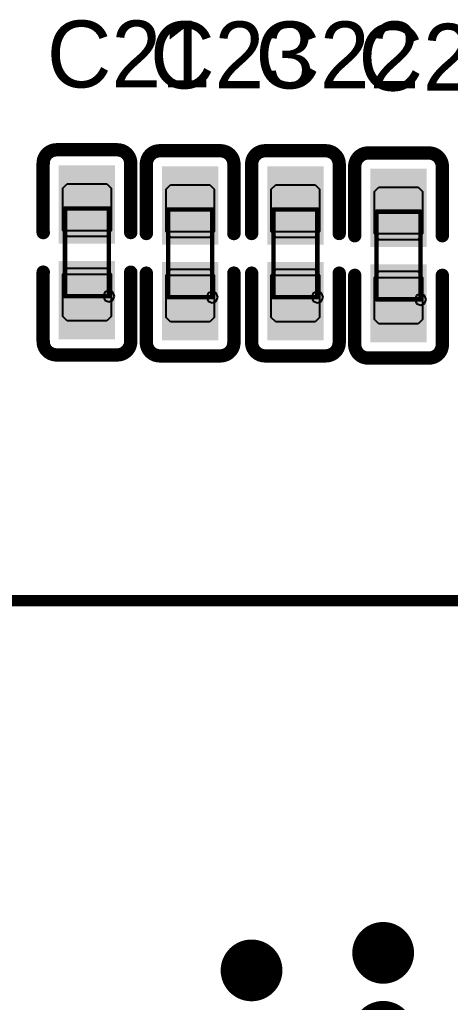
# Model space of a CAD drawing. Header units: millimetres. Extents: x 892 to 1144, y 1011 to 1123.
# Drawn here: x 944.63 to 949.54, y 1101.39 to 1112.59 of the extents above; entities that cross this region are included whole.
import ezdxf

# ---------------------------------------------------------------- set-up
doc = ezdxf.new("R2010")
doc.units = ezdxf.units.MM
for name, color, linetype in [('Mechanical15', 56, 'Continuous'), ('TopLayer', 1, 'Continuous'), ('TopOverlay', 2, 'Continuous'), ('TopPaste', 8, 'Continuous'), ('TopSolder', 216, 'Continuous')]:
    doc.layers.add(name, color=color, linetype=linetype)

msp = doc.modelspace()

# ---------------------------------------------------------------- linework, layer by layer
at = {"layer": 'Mechanical15'}
for p, q in [((945.649, 1110.436), (945.149, 1110.436)), ((945.149, 1110.436), (945.149, 1110.186)), ((945.649, 1110.186), (945.649, 1110.436)), ((946.825, 1110.425), (946.325, 1110.425)), ((946.325, 1110.425), (946.325, 1110.175)), ((946.825, 1110.175), (946.825, 1110.425)), ((948.025, 1110.425), (947.525, 1110.425)), ((947.525, 1110.425), (947.525, 1110.175)), ((948.025, 1110.175), (948.025, 1110.425)), ((949.2, 1110.4), (948.7, 1110.4)), ((948.7, 1110.4), (948.7, 1110.15)), ((949.2, 1110.15), (949.2, 1110.4)), ((945.149, 1110.186), (945.649, 1110.186)), ((946.325, 1110.175), (946.825, 1110.175)), ((947.525, 1110.175), (948.025, 1110.175)), ((948.7, 1110.15), (949.2, 1110.15)), ((945.149, 1109.436), (945.149, 1109.686)), ((945.149, 1109.686), (945.649, 1109.686)), ((945.649, 1109.686), (945.649, 1109.436)), ((946.325, 1109.425), (946.325, 1109.675)), ((946.325, 1109.675), (946.825, 1109.675)), ((946.825, 1109.675), (946.825, 1109.425)), ((947.525, 1109.425), (947.525, 1109.675)), ((947.525, 1109.675), (948.025, 1109.675)), ((948.025, 1109.675), (948.025, 1109.425)), ((948.7, 1109.4), (948.7, 1109.65)), ((948.7, 1109.65), (949.2, 1109.65)), ((949.2, 1109.65), (949.2, 1109.4)), ((945.603, 1109.482), (945.584, 1109.436)), ((945.649, 1109.501), (945.603, 1109.482)), ((945.649, 1109.501), (945.649, 1109.501)), ((945.695, 1109.482), (945.649, 1109.501)), ((945.714, 1109.436), (945.695, 1109.482)), ((946.779, 1109.471), (946.76, 1109.425)), ((946.825, 1109.49), (946.779, 1109.471)), ((946.825, 1109.49), (946.825, 1109.49)), ((946.871, 1109.471), (946.825, 1109.49)), ((946.89, 1109.425), (946.871, 1109.471)), ((947.979, 1109.471), (947.96, 1109.425)), ((948.025, 1109.49), (947.979, 1109.471)), ((948.025, 1109.49), (948.025, 1109.49)), ((948.071, 1109.471), (948.025, 1109.49)), ((948.09, 1109.425), (948.071, 1109.471)), ((949.2, 1109.465), (949.154, 1109.446)), ((949.2, 1109.465), (949.2, 1109.465)), ((949.246, 1109.446), (949.2, 1109.465)), ((945.649, 1109.436), (945.149, 1109.436)), ((945.584, 1109.436), (945.603, 1109.39)), ((945.603, 1109.39), (945.649, 1109.371)), ((945.649, 1109.371), (945.695, 1109.39)), ((945.649, 1109.371), (945.649, 1109.371)), ((945.695, 1109.39), (945.714, 1109.436)), ((946.825, 1109.425), (946.325, 1109.425)), ((946.76, 1109.425), (946.779, 1109.379)), ((946.779, 1109.379), (946.825, 1109.36)), ((946.825, 1109.36), (946.871, 1109.379)), ((946.825, 1109.36), (946.825, 1109.36)), ((946.871, 1109.379), (946.89, 1109.425)), ((948.025, 1109.425), (947.525, 1109.425)), ((947.96, 1109.425), (947.979, 1109.379)), ((947.979, 1109.379), (948.025, 1109.36)), ((948.025, 1109.36), (948.071, 1109.379)), ((948.025, 1109.36), (948.025, 1109.36)), ((948.071, 1109.379), (948.09, 1109.425)), ((949.2, 1109.4), (948.7, 1109.4)), ((949.154, 1109.446), (949.135, 1109.4)), ((949.135, 1109.4), (949.154, 1109.354)), ((949.154, 1109.354), (949.2, 1109.335)), ((949.2, 1109.335), (949.246, 1109.354)), ((949.2, 1109.335), (949.2, 1109.335)), ((949.265, 1109.4), (949.246, 1109.446)), ((949.246, 1109.354), (949.265, 1109.4))]:
    msp.add_line(p, q, dxfattribs=at)
at = {"layer": 'Mechanical15', "const_width": 0.0508}
for points in [[(945.149, 1110.436), (945.649, 1110.436)], [(945.149, 1109.436), (945.149, 1110.436)], [(945.649, 1109.436), (945.649, 1110.436)], [(946.325, 1110.425), (946.825, 1110.425)], [(946.325, 1109.425), (946.325, 1110.425)], [(946.825, 1109.425), (946.825, 1110.425)], [(947.525, 1110.425), (948.025, 1110.425)], [(947.525, 1109.425), (947.525, 1110.425)], [(948.025, 1109.425), (948.025, 1110.425)], [(948.7, 1110.4), (949.2, 1110.4)], [(948.7, 1109.4), (948.7, 1110.4)], [(949.2, 1109.4), (949.2, 1110.4)], [(945.149, 1109.436), (945.649, 1109.436)], [(946.325, 1109.425), (946.825, 1109.425)], [(947.525, 1109.425), (948.025, 1109.425)], [(948.7, 1109.4), (949.2, 1109.4)]]:
    msp.add_lwpolyline(points, dxfattribs=at)
at = {"layer": 'Mechanical15', "const_width": 0.0254}
for points in [[(945.136, 1110.436, 1), (945.162, 1110.436, 1)], [(945.136, 1110.436, 1), (945.162, 1110.436, 1)], [(945.636, 1110.436, 1), (945.662, 1110.436, 1)], [(945.636, 1110.436, 1), (945.662, 1110.436, 1)], [(946.312, 1110.425, 1), (946.338, 1110.425, 1)], [(946.312, 1110.425, 1), (946.338, 1110.425, 1)], [(946.812, 1110.425, 1), (946.838, 1110.425, 1)], [(946.812, 1110.425, 1), (946.838, 1110.425, 1)], [(947.512, 1110.425, 1), (947.538, 1110.425, 1)], [(947.512, 1110.425, 1), (947.538, 1110.425, 1)], [(948.012, 1110.425, 1), (948.038, 1110.425, 1)], [(948.012, 1110.425, 1), (948.038, 1110.425, 1)], [(948.687, 1110.4, 1), (948.713, 1110.4, 1)], [(948.687, 1110.4, 1), (948.713, 1110.4, 1)], [(949.187, 1110.4, 1), (949.213, 1110.4, 1)], [(949.187, 1110.4, 1), (949.213, 1110.4, 1)], [(945.136, 1109.436, 1), (945.162, 1109.436, 1)], [(945.136, 1109.436, 1), (945.162, 1109.436, 1)], [(945.636, 1109.436, 1), (945.662, 1109.436, 1)], [(945.636, 1109.436, 1), (945.662, 1109.436, 1)], [(946.312, 1109.425, 1), (946.338, 1109.425, 1)], [(946.312, 1109.425, 1), (946.338, 1109.425, 1)], [(946.812, 1109.425, 1), (946.838, 1109.425, 1)], [(946.812, 1109.425, 1), (946.838, 1109.425, 1)], [(947.512, 1109.425, 1), (947.538, 1109.425, 1)], [(947.512, 1109.425, 1), (947.538, 1109.425, 1)], [(948.012, 1109.425, 1), (948.038, 1109.425, 1)], [(948.012, 1109.425, 1), (948.038, 1109.425, 1)], [(948.687, 1109.4, 1), (948.713, 1109.4, 1)], [(948.687, 1109.4, 1), (948.713, 1109.4, 1)], [(949.187, 1109.4, 1), (949.213, 1109.4, 1)], [(949.187, 1109.4, 1), (949.213, 1109.4, 1)]]:
    msp.add_lwpolyline(points, format="xyb", close=True, dxfattribs=at)
at = {"layer": 'TopLayer', "const_width": 0.25}
for points in [[(948.65, 1101.95, 1), (948.9, 1101.95, 1)], [(947.15, 1101.75, 1), (947.4, 1101.75, 1)]]:
    msp.add_lwpolyline(points, format="xyb", close=True, dxfattribs=at)
at = {"layer": 'TopLayer'}
for points in [[(945.669, 1110.086), (945.669, 1110.876), (945.129, 1110.086), (945.129, 1110.876)], [(946.845, 1110.075), (946.845, 1110.865), (946.305, 1110.075), (946.305, 1110.865)], [(948.045, 1110.075), (948.045, 1110.865), (947.505, 1110.075), (947.505, 1110.865)], [(949.22, 1110.05), (949.22, 1110.84), (948.68, 1110.05), (948.68, 1110.84)], [(945.669, 1108.996), (945.669, 1109.786), (945.129, 1108.996), (945.129, 1109.786)], [(946.845, 1108.985), (946.845, 1109.775), (946.305, 1108.985), (946.305, 1109.775)], [(948.045, 1108.985), (948.045, 1109.775), (947.505, 1108.985), (947.505, 1109.775)], [(949.22, 1108.96), (949.22, 1109.75), (948.68, 1108.96), (948.68, 1109.75)]]:
    msp.add_solid(points, dxfattribs=at)
at = {"layer": 'TopOverlay', "const_width": 0.152}
for points in [[(944.9, 1110.952, -0.414214), (945.053, 1111.105)], [(945.745, 1111.105, -0.414214), (945.898, 1110.952)], [(946.076, 1110.941, -0.414214), (946.229, 1111.094)], [(946.921, 1111.094, -0.414214), (947.074, 1110.941)], [(947.276, 1110.941, -0.414214), (947.429, 1111.094)], [(948.121, 1111.094, -0.414214), (948.274, 1110.941)], [(948.451, 1110.916, -0.414214), (948.604, 1111.069)], [(949.296, 1111.069, -0.414214), (949.449, 1110.916)], [(945.053, 1108.767, -0.414214), (944.9, 1108.92)], [(945.898, 1108.92, -0.414214), (945.745, 1108.767)], [(946.229, 1108.756, -0.414214), (946.076, 1108.909)], [(947.074, 1108.909, -0.414214), (946.921, 1108.756)], [(947.429, 1108.756, -0.414214), (947.276, 1108.909)], [(948.274, 1108.909, -0.414214), (948.121, 1108.756)], [(948.604, 1108.731, -0.414214), (948.451, 1108.884)], [(949.449, 1108.884, -0.414214), (949.296, 1108.731)]]:
    msp.add_lwpolyline(points, format="xyb", dxfattribs=at)
at = {"layer": 'TopOverlay'}
for points, const_width in [([(945.053, 1111.105), (945.745, 1111.105)], 0.152), ([(946.229, 1111.094), (946.921, 1111.094)], 0.152), ([(947.429, 1111.094), (948.121, 1111.094)], 0.152), ([(948.604, 1111.069), (949.296, 1111.069)], 0.152), ([(944.9, 1110.162), (944.9, 1110.952)], 0.152), ([(945.898, 1110.162), (945.898, 1110.952)], 0.152), ([(946.076, 1110.151), (946.076, 1110.941)], 0.152), ([(947.074, 1110.151), (947.074, 1110.941)], 0.152), ([(947.276, 1110.151), (947.276, 1110.941)], 0.152), ([(948.274, 1110.151), (948.274, 1110.941)], 0.152), ([(948.451, 1110.126), (948.451, 1110.916)], 0.152), ([(949.449, 1110.126), (949.449, 1110.916)], 0.152), ([(944.9, 1108.92), (944.9, 1109.71)], 0.152), ([(945.898, 1108.92), (945.898, 1109.71)], 0.152), ([(946.076, 1108.909), (946.076, 1109.699)], 0.152), ([(947.074, 1108.909), (947.074, 1109.699)], 0.152), ([(947.276, 1108.909), (947.276, 1109.699)], 0.152), ([(948.274, 1108.909), (948.274, 1109.699)], 0.152), ([(948.451, 1108.884), (948.451, 1109.674)], 0.152), ([(949.449, 1108.884), (949.449, 1109.674)], 0.152), ([(945.053, 1108.767), (945.745, 1108.767)], 0.152), ([(946.229, 1108.756), (946.921, 1108.756)], 0.152), ([(947.429, 1108.756), (948.121, 1108.756)], 0.152), ([(948.604, 1108.731), (949.296, 1108.731)], 0.152), ([(944.375, 1105.965), (964.775, 1105.965)], 0.13)]:
    msp.add_lwpolyline(points, dxfattribs=dict(at, const_width=const_width))
at = {"layer": 'TopOverlay', "const_width": 0.0762}
for points in [[(945.015, 1111.105, 1), (945.091, 1111.105, 1)], [(945.015, 1111.105, 1), (945.091, 1111.105, 1)], [(945.707, 1111.105, 1), (945.783, 1111.105, 1)], [(945.707, 1111.105, 1), (945.783, 1111.105, 1)], [(946.191, 1111.094, 1), (946.267, 1111.094, 1)], [(946.191, 1111.094, 1), (946.267, 1111.094, 1)], [(946.883, 1111.094, 1), (946.959, 1111.094, 1)], [(946.883, 1111.094, 1), (946.959, 1111.094, 1)], [(947.391, 1111.094, 1), (947.467, 1111.094, 1)], [(947.391, 1111.094, 1), (947.467, 1111.094, 1)], [(948.083, 1111.094, 1), (948.159, 1111.094, 1)], [(948.083, 1111.094, 1), (948.159, 1111.094, 1)], [(948.566, 1111.069, 1), (948.642, 1111.069, 1)], [(948.566, 1111.069, 1), (948.642, 1111.069, 1)], [(949.258, 1111.069, 1), (949.334, 1111.069, 1)], [(949.258, 1111.069, 1), (949.334, 1111.069, 1)], [(944.862, 1110.952, 1), (944.939, 1110.952, 1)], [(944.862, 1110.952, 1), (944.939, 1110.952, 1)], [(945.86, 1110.952, 1), (945.936, 1110.952, 1)], [(945.86, 1110.952, 1), (945.936, 1110.952, 1)], [(946.038, 1110.941, 1), (946.114, 1110.941, 1)], [(946.038, 1110.941, 1), (946.114, 1110.941, 1)], [(947.035, 1110.941, 1), (947.112, 1110.941, 1)], [(947.035, 1110.941, 1), (947.112, 1110.941, 1)], [(947.238, 1110.941, 1), (947.314, 1110.941, 1)], [(947.238, 1110.941, 1), (947.314, 1110.941, 1)], [(948.236, 1110.941, 1), (948.312, 1110.941, 1)], [(948.236, 1110.941, 1), (948.312, 1110.941, 1)], [(948.413, 1110.916, 1), (948.489, 1110.916, 1)], [(948.413, 1110.916, 1), (948.489, 1110.916, 1)], [(949.411, 1110.916, 1), (949.487, 1110.916, 1)], [(949.411, 1110.916, 1), (949.487, 1110.916, 1)], [(944.862, 1110.162, 1), (944.939, 1110.162, 1)], [(945.86, 1110.162, 1), (945.936, 1110.162, 1)], [(946.038, 1110.151, 1), (946.114, 1110.151, 1)], [(947.035, 1110.151, 1), (947.112, 1110.151, 1)], [(947.238, 1110.151, 1), (947.314, 1110.151, 1)], [(948.236, 1110.151, 1), (948.312, 1110.151, 1)], [(948.413, 1110.126, 1), (948.489, 1110.126, 1)], [(949.411, 1110.126, 1), (949.487, 1110.126, 1)], [(944.862, 1109.71, 1), (944.939, 1109.71, 1)], [(945.86, 1109.71, 1), (945.936, 1109.71, 1)], [(946.038, 1109.699, 1), (946.114, 1109.699, 1)], [(947.035, 1109.699, 1), (947.112, 1109.699, 1)], [(947.238, 1109.699, 1), (947.314, 1109.699, 1)], [(948.236, 1109.699, 1), (948.312, 1109.699, 1)], [(948.413, 1109.674, 1), (948.489, 1109.674, 1)], [(949.411, 1109.674, 1), (949.487, 1109.674, 1)], [(944.862, 1108.92, 1), (944.939, 1108.92, 1)], [(944.862, 1108.92, 1), (944.939, 1108.92, 1)], [(945.86, 1108.92, 1), (945.936, 1108.92, 1)], [(945.86, 1108.92, 1), (945.936, 1108.92, 1)], [(946.038, 1108.909, 1), (946.114, 1108.909, 1)], [(946.038, 1108.909, 1), (946.114, 1108.909, 1)], [(947.035, 1108.909, 1), (947.112, 1108.909, 1)], [(947.035, 1108.909, 1), (947.112, 1108.909, 1)], [(947.238, 1108.909, 1), (947.314, 1108.909, 1)], [(947.238, 1108.909, 1), (947.314, 1108.909, 1)], [(948.236, 1108.909, 1), (948.312, 1108.909, 1)], [(948.236, 1108.909, 1), (948.312, 1108.909, 1)], [(948.413, 1108.884, 1), (948.489, 1108.884, 1)], [(948.413, 1108.884, 1), (948.489, 1108.884, 1)], [(949.411, 1108.884, 1), (949.487, 1108.884, 1)], [(949.411, 1108.884, 1), (949.487, 1108.884, 1)], [(945.015, 1108.767, 1), (945.091, 1108.767, 1)], [(945.015, 1108.767, 1), (945.091, 1108.767, 1)], [(945.707, 1108.767, 1), (945.783, 1108.767, 1)], [(945.707, 1108.767, 1), (945.783, 1108.767, 1)], [(946.191, 1108.756, 1), (946.267, 1108.756, 1)], [(946.191, 1108.756, 1), (946.267, 1108.756, 1)], [(946.883, 1108.756, 1), (946.959, 1108.756, 1)], [(946.883, 1108.756, 1), (946.959, 1108.756, 1)], [(947.391, 1108.756, 1), (947.467, 1108.756, 1)], [(947.391, 1108.756, 1), (947.467, 1108.756, 1)], [(948.083, 1108.756, 1), (948.159, 1108.756, 1)], [(948.083, 1108.756, 1), (948.159, 1108.756, 1)], [(948.566, 1108.731, 1), (948.642, 1108.731, 1)], [(948.566, 1108.731, 1), (948.642, 1108.731, 1)], [(949.258, 1108.731, 1), (949.334, 1108.731, 1)], [(949.258, 1108.731, 1), (949.334, 1108.731, 1)]]:
    msp.add_lwpolyline(points, format="xyb", close=True, dxfattribs=at)
at = {"layer": 'TopPaste'}
for p, q in [((945.124, 1110.666), (945.174, 1110.716)), ((945.174, 1110.716), (945.624, 1110.716)), ((945.624, 1110.716), (945.674, 1110.666)), ((946.3, 1110.655), (946.35, 1110.705)), ((946.35, 1110.705), (946.8, 1110.705)), ((946.8, 1110.705), (946.85, 1110.655)), ((947.5, 1110.655), (947.55, 1110.705)), ((947.55, 1110.705), (948, 1110.705)), ((948, 1110.705), (948.05, 1110.655)), ((948.675, 1110.63), (948.725, 1110.68)), ((948.725, 1110.68), (949.175, 1110.68)), ((949.175, 1110.68), (949.225, 1110.63)), ((945.124, 1110.186), (945.124, 1110.666)), ((945.674, 1110.666), (945.674, 1110.186)), ((946.3, 1110.175), (946.3, 1110.655)), ((946.85, 1110.655), (946.85, 1110.175)), ((947.5, 1110.175), (947.5, 1110.655)), ((948.05, 1110.655), (948.05, 1110.175)), ((948.675, 1110.15), (948.675, 1110.63)), ((949.225, 1110.63), (949.225, 1110.15)), ((945.174, 1110.116), (945.124, 1110.186)), ((945.674, 1110.186), (945.624, 1110.116)), ((946.35, 1110.105), (946.3, 1110.175)), ((946.85, 1110.175), (946.8, 1110.105)), ((947.55, 1110.105), (947.5, 1110.175)), ((948.05, 1110.175), (948, 1110.105)), ((948.725, 1110.08), (948.675, 1110.15)), ((949.225, 1110.15), (949.175, 1110.08)), ((945.624, 1110.116), (945.174, 1110.116)), ((946.8, 1110.105), (946.35, 1110.105)), ((948, 1110.105), (947.55, 1110.105)), ((949.175, 1110.08), (948.725, 1110.08)), ((945.124, 1109.686), (945.174, 1109.756)), ((945.124, 1109.206), (945.124, 1109.686)), ((945.174, 1109.756), (945.624, 1109.756)), ((945.624, 1109.756), (945.674, 1109.686)), ((945.674, 1109.686), (945.674, 1109.206)), ((946.3, 1109.675), (946.35, 1109.745)), ((946.3, 1109.195), (946.3, 1109.675)), ((946.35, 1109.745), (946.8, 1109.745)), ((946.8, 1109.745), (946.85, 1109.675)), ((946.85, 1109.675), (946.85, 1109.195)), ((947.5, 1109.675), (947.55, 1109.745)), ((947.5, 1109.195), (947.5, 1109.675)), ((947.55, 1109.745), (948, 1109.745)), ((948, 1109.745), (948.05, 1109.675)), ((948.05, 1109.675), (948.05, 1109.195)), ((948.675, 1109.65), (948.725, 1109.72)), ((948.725, 1109.72), (949.175, 1109.72)), ((949.175, 1109.72), (949.225, 1109.65)), ((948.675, 1109.17), (948.675, 1109.65)), ((949.225, 1109.65), (949.225, 1109.17)), ((945.174, 1109.156), (945.124, 1109.206)), ((945.624, 1109.156), (945.174, 1109.156)), ((945.674, 1109.206), (945.624, 1109.156)), ((946.35, 1109.145), (946.3, 1109.195)), ((946.8, 1109.145), (946.35, 1109.145)), ((946.85, 1109.195), (946.8, 1109.145)), ((947.55, 1109.145), (947.5, 1109.195)), ((948, 1109.145), (947.55, 1109.145)), ((948.05, 1109.195), (948, 1109.145)), ((948.725, 1109.12), (948.675, 1109.17)), ((949.175, 1109.12), (948.725, 1109.12)), ((949.225, 1109.17), (949.175, 1109.12))]:
    msp.add_line(p, q, dxfattribs=at)
at = {"layer": 'TopPaste', "const_width": 0.25}
for points in [[(948.65, 1101.95, 1), (948.9, 1101.95, 1)], [(947.15, 1101.75, 1), (947.4, 1101.75, 1)]]:
    msp.add_lwpolyline(points, format="xyb", close=True, dxfattribs=at)
at = {"layer": 'TopPaste'}
for points in [[(945.669, 1110.086), (945.669, 1110.876), (945.129, 1110.086), (945.129, 1110.876)], [(946.845, 1110.075), (946.845, 1110.865), (946.305, 1110.075), (946.305, 1110.865)], [(948.045, 1110.075), (948.045, 1110.865), (947.505, 1110.075), (947.505, 1110.865)], [(949.22, 1110.05), (949.22, 1110.84), (948.68, 1110.05), (948.68, 1110.84)], [(945.669, 1108.996), (945.669, 1109.786), (945.129, 1108.996), (945.129, 1109.786)], [(946.845, 1108.985), (946.845, 1109.775), (946.305, 1108.985), (946.305, 1109.775)], [(948.045, 1108.985), (948.045, 1109.775), (947.505, 1108.985), (947.505, 1109.775)], [(949.22, 1108.96), (949.22, 1109.75), (948.68, 1108.96), (948.68, 1109.75)]]:
    msp.add_solid(points, dxfattribs=at)
at = {"layer": 'TopSolder', "const_width": 0.352}
for points in [[(948.599, 1101.95, 1), (948.951, 1101.95, 1)], [(947.099, 1101.75, 1), (947.451, 1101.75, 1)], [(948.599, 1101.05, 1), (948.951, 1101.05, 1)]]:
    msp.add_lwpolyline(points, format="xyb", close=True, dxfattribs=at)
at = {"layer": 'TopSolder'}
for points in [[(945.72, 1110.035), (945.72, 1110.927), (945.078, 1110.035), (945.078, 1110.927)], [(946.896, 1110.024), (946.896, 1110.916), (946.254, 1110.024), (946.254, 1110.916)], [(948.096, 1110.024), (948.096, 1110.916), (947.454, 1110.024), (947.454, 1110.916)], [(949.271, 1109.999), (949.271, 1110.891), (948.629, 1109.999), (948.629, 1110.891)], [(945.72, 1108.945), (945.72, 1109.837), (945.078, 1108.945), (945.078, 1109.837)], [(946.896, 1108.934), (946.896, 1109.826), (946.254, 1108.934), (946.254, 1109.826)], [(948.096, 1108.934), (948.096, 1109.826), (947.454, 1108.934), (947.454, 1109.826)], [(949.271, 1108.909), (949.271, 1109.801), (948.629, 1108.909), (948.629, 1109.801)]]:
    msp.add_solid(points, dxfattribs=at)

# ---------------------------------------------------------------- texts
at = {"layer": 'TopOverlay'}
for s, p in [('C21', (944.942, 1111.816)), ('C23', (946.118, 1111.805)), ('C22', (947.318, 1111.805)), ('C24', (948.493, 1111.78))]:
    msp.add_text(s, height=0.762, dxfattribs=at).set_placement(p)

doc.saveas('drawing.dxf')
